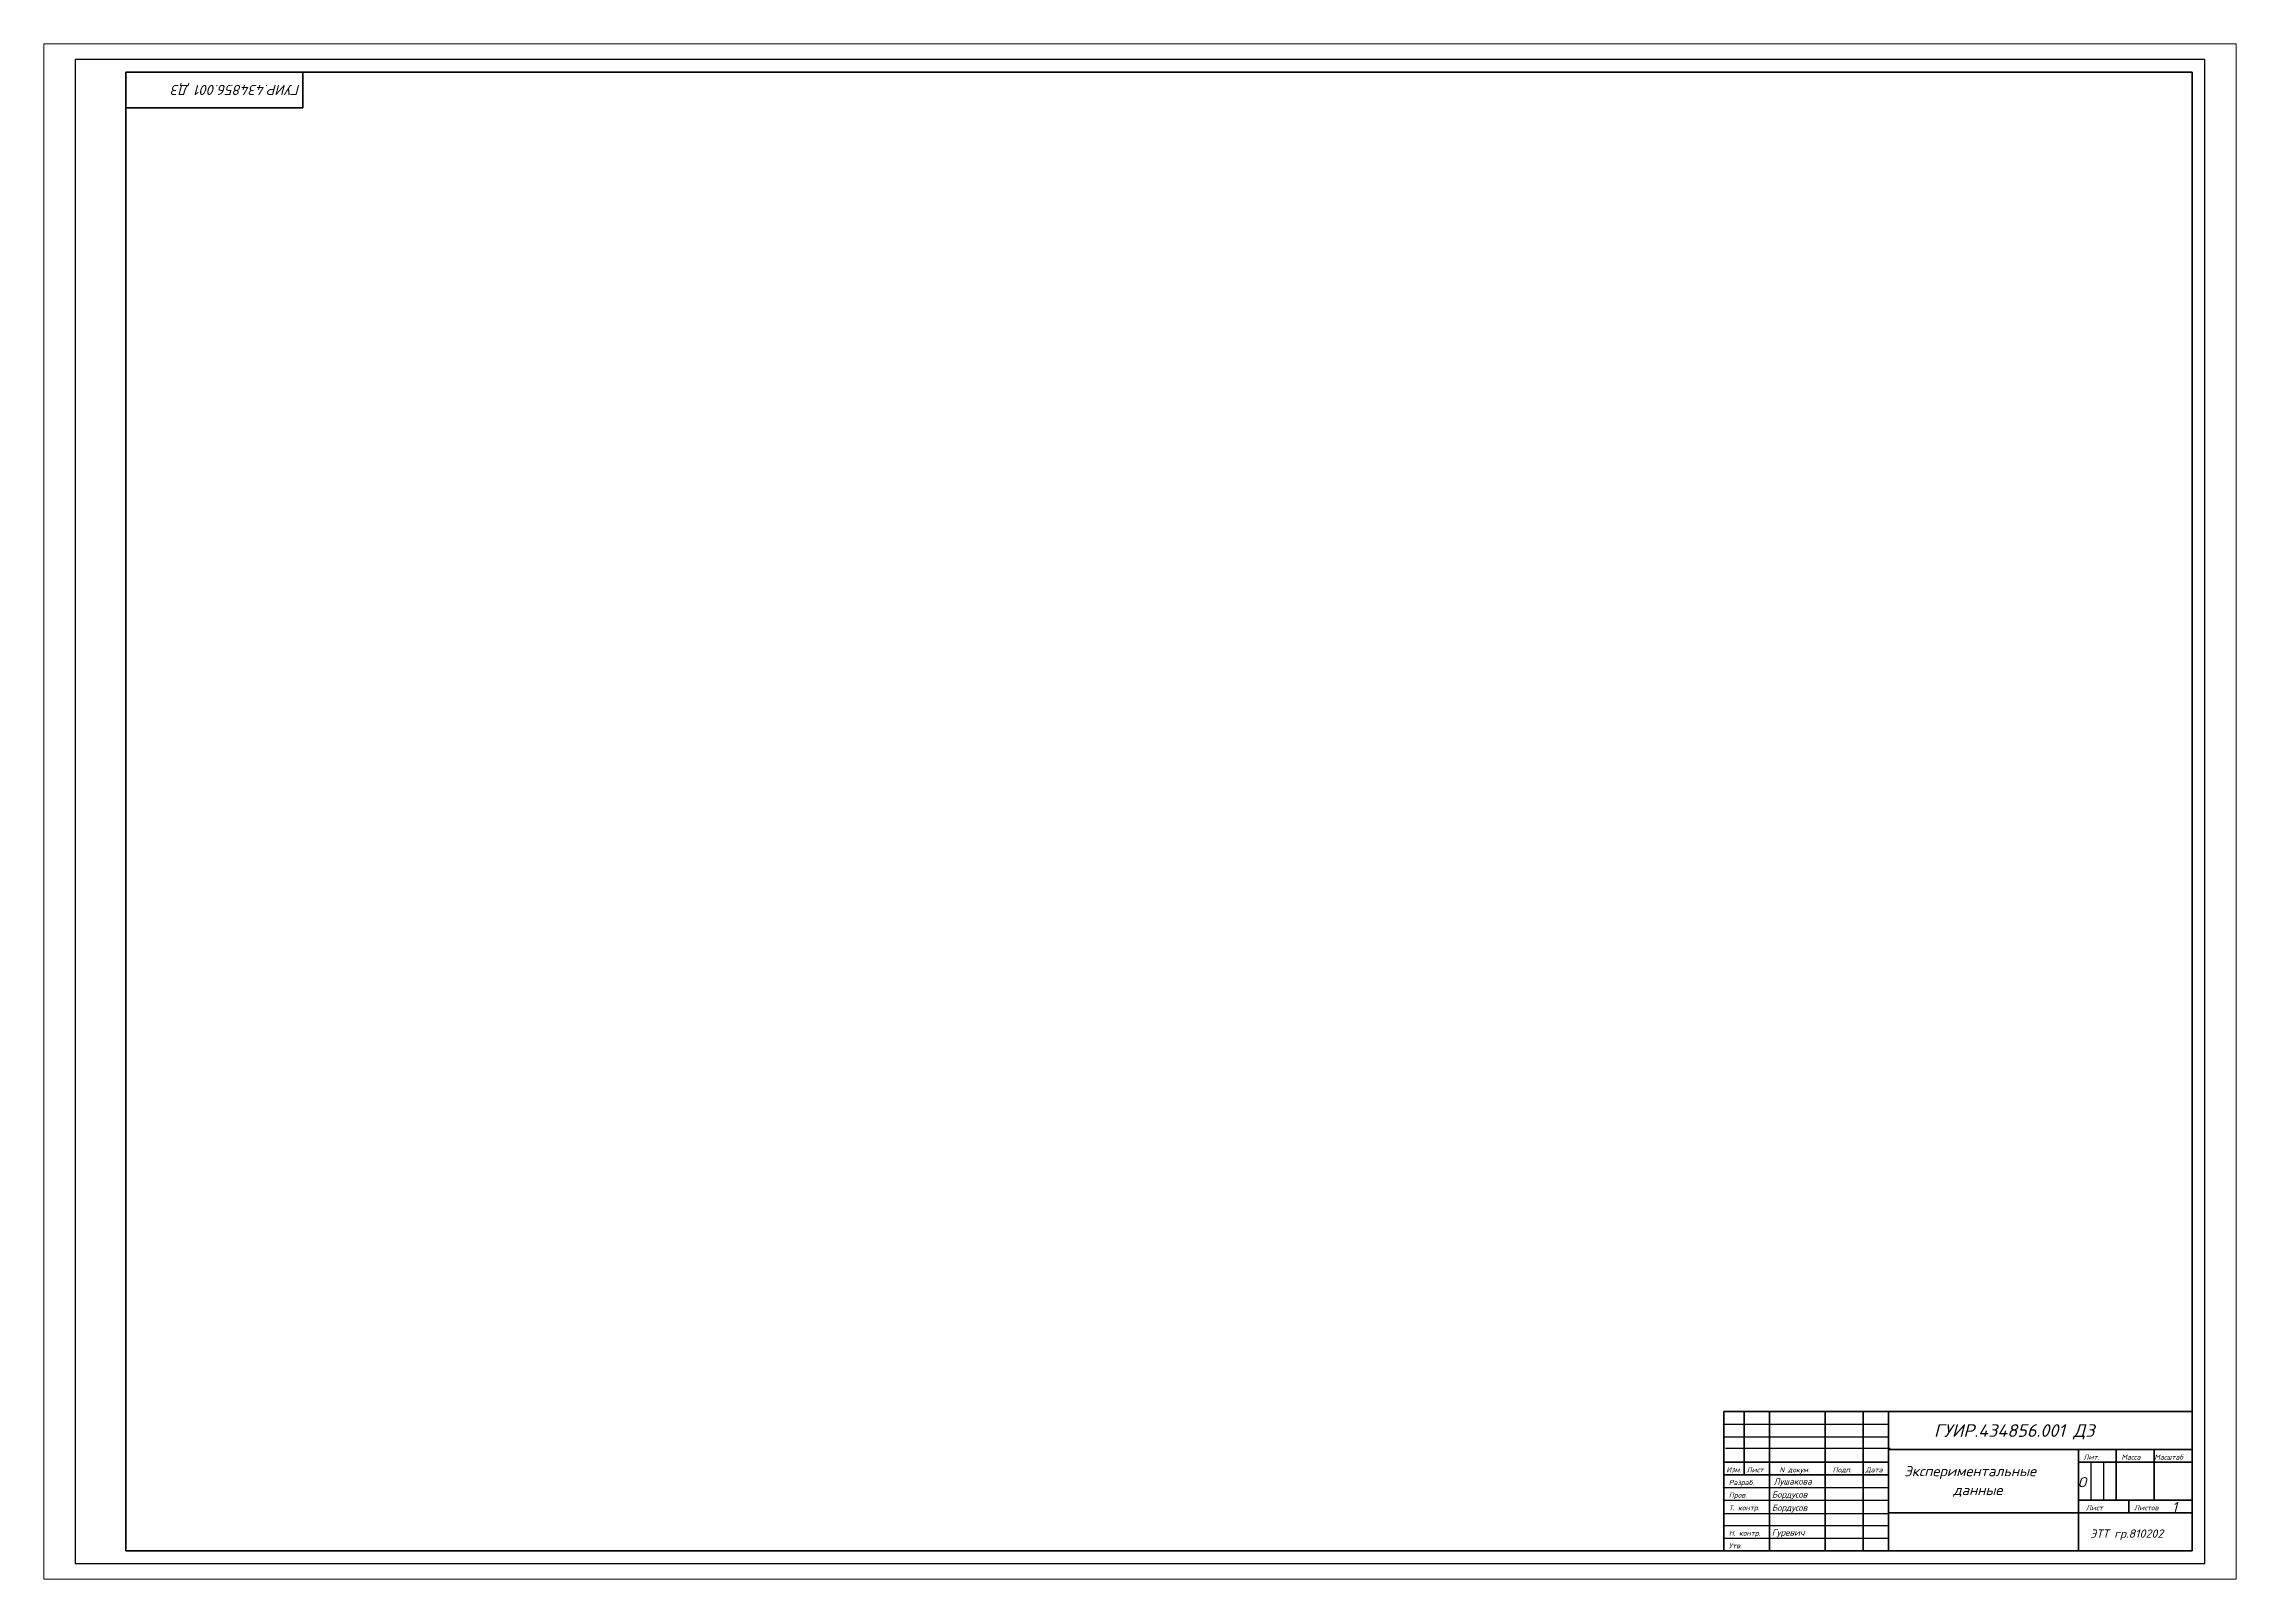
# Paper-space layout 'Layout1' of a CAD drawing. Header units: millimetres. Extents: x 29 to 262, y 20 to 183.
# The model-space entities are those that its viewports show. They can reach past a viewport. Long polylines and large blocks are cut down to what shows.
import ezdxf

# ---------------------------------------------------------------- set-up
doc = ezdxf.new("R2010")
doc.units = ezdxf.units.MM
for name, color, linetype in [('Razmer', 3, 'Continuous'), ('разм', 3, 'Continuous'), ('РАМКА', 7, 'Continuous'), ('Текст', 3, 'Continuous')]:
    doc.layers.add(name, color=color, linetype=linetype)
doc.styles.add('ADRF1', font='romans', dxfattribs={"oblique": 15})

msp = doc.modelspace()

# ---------------------------------------------------------------- linework, layer by layer
at = {"layer": 'РАМКА', "color": 7}
for p, q in [((0, 594), (0, 0)), ((841, 594), (0, 594)), ((841, 0), (841, 594)), ((651, 55), (716, 55)), ((651, 50), (716, 50)), ((651.69, 45.49), (716.69, 45.49)), ((796, 40), (796, 25)), ((801, 40), (801, 25)), ((651, 30), (716, 30)), ((650.87, 19.78), (715.87, 19.78)), ((651, 25), (716, 25)), ((651, 15), (716, 15)), ((651, 10), (716, 10)), ((0, 0), (841, 0))]:
    msp.add_line(p, q, dxfattribs=at)
at = {"layer": 'РАМКА', "color": 7, "lineweight": 60}
for p, q in [((20, 589), (836, 589)), ((20, 5), (20, 589)), ((90, 575), (90, 589)), ((836, 589), (836, 5)), ((20, 575), (90, 575)), ((651, 60), (651, 5)), ((836, 60), (651, 60)), ((659, 60), (659, 35)), ((669, 60), (669, 5)), ((691, 60), (691, 5)), ((706, 60), (706, 5)), ((716, 60), (716, 5)), ((716, 45), (836, 45)), ((791, 45), (791, 5)), ((806, 45), (806, 25)), ((821, 45), (821, 25)), ((651, 40), (716, 40)), ((651, 35), (716, 35)), ((791, 40), (836, 40)), ((716, 20), (836, 20)), ((791, 25), (836, 25)), ((811, 25), (811, 20)), ((836, 5), (20, 5))]:
    msp.add_line(p, q, dxfattribs=at)

# ---------------------------------------------------------------- texts
at = {"layer": 'Razmer', "color": 7, "style": 'ADRF1', "oblique": 15}
for s, p in [('Экспериментальные', (722.25, 34.47)), ('данные', (741.63, 27.03))]:
    msp.add_text(s, height=4, dxfattribs=at).set_placement(p)
at = {"layer": 'разм', "color": 7, "style": 'ADRF1', "oblique": 15}
msp.add_text('О', height=4, dxfattribs=at).set_placement((790.82, 30.12))
at = {"layer": 'РАМКА', "color": 7, "style": 'ADRF1', "oblique": 15}
for s, p in [('Изм.', (652, 36)), ('Лист', (660, 36)), ('N докум.', (673, 36)), ('Подп.', (694, 36)), ('Дата', (707, 36)), ('Лит.', (793, 41)), ('Масса', (808, 41)), ('Масштаб', (821, 41)), ('Разраб.', (653, 31)), ('Пров.', (653, 26)), ('Т. контр.', (653, 21)), ('Лист', (794, 21)), ('Листов', (813, 21)), ('Н. контр.', (653, 11)), ('Утв.', (653, 6))]:
    msp.add_text(s, height=2, dxfattribs=at).set_placement(p)
at = {"layer": 'Текст', "color": 7, "style": 'ADRF1', "oblique": 15}
msp.add_text('ГУИР.434856.001 Д3', height=4, rotation=180, dxfattribs=at).set_placement((89, 584))
for s, height, p in [('ГУИР.434856.001 Д3', 5, (734, 50)), ('Бордусов', 2.5, (670, 26)), ('Лушакова', 2.5, (670.7, 31.15)), ('Бордусов', 2.5, (670, 20.78)), ('1', 4, (827.99, 20.33)), ('Гуревич', 2.5, (670, 11)), ('ЭТТ гр.810202', 3.3, (795.65, 10.15))]:
    msp.add_text(s, height=height, dxfattribs=at).set_placement(p)

psp = doc.layouts.get("Layout1")

# ---------------------------------------------------------------- viewports
at = {"layer": 'Razmer'}
psp.add_viewport(center=(145.33, 101.81), size=(232.53, 162.8987), view_center_point=(420.5, 297), view_height=606.4181, dxfattribs=at)

doc.saveas('drawing.dxf')
